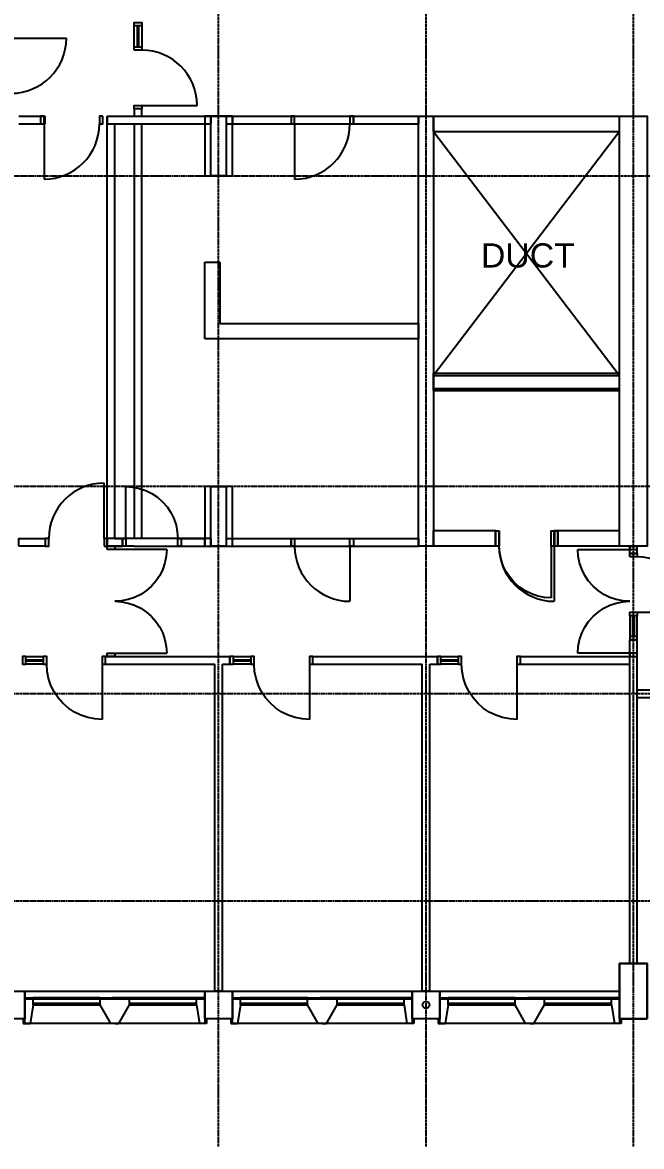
# Model space of a CAD drawing. Header units: millimetres. Extents: x -49883 to 118742, y -18440 to 67826.
# Drawn here: x 6632 to 15583, y -11774 to 4493 of the extents above; entities that cross this region are included whole.
import ezdxf

# ---------------------------------------------------------------- set-up
doc = ezdxf.new("R2010")
doc.units = ezdxf.units.MM
doc.linetypes.add('PCENTRE', pattern=[50.8, 31.75, -6.35, 6.35, -6.35])
doc.linetypes.add('PCENTRE2', pattern=[28.575, 19.05, -3.175, 3.175, -3.175])
for name, color, linetype in [('Boundaries_and_building_grids', 140, 'PCENTRE2'), ('Fourth Floor - Doors Windows and Openings', 1, 'Continuous'), ('Fourth Floor - Structural Members', 5, 'Continuous'), ('Fourth Floor - Text and Leaders', 1, 'Continuous'), ('Fourth Floor - Walls', 3, 'Continuous'), ('Third Floor - Curtain Walls', 1, 'Continuous'), ('Third Floor - Doors Windows and Openings', 1, 'Continuous'), ('Third Floor - Structural Members', 5, 'Continuous'), ('Third Floor - Walls', 3, 'Continuous')]:
    doc.layers.add(name, color=color, linetype=linetype)
doc.styles.add('Arial1', font='arial.ttf')

msp = doc.modelspace()

# ---------------------------------------------------------------- linework, layer by layer
at = {"layer": 'Boundaries_and_building_grids', "color": 140, "linetype": 'PCENTRE', "lineweight": -3}
for p, q in [((9467, -11774), (9467, 60140)), ((12467, -11774), (12467, 60145)), ((15467, -11774), (15467, 60150)), ((-27283, 2276), (25217, 2276)), ((25217, -2224), (-27283, -2224)), ((25217, -5224), (-27283, -5224)), ((25217, -8224), (-27283, -8224))]:
    msp.add_line(p, q, dxfattribs=at)
at = {"layer": 'Fourth Floor - Doors Windows and Openings', "color": 1, "linetype": 'Continuous'}
for p, q in [((8247, 4143, 13800), (8247, 4443, 13800)), ((8292, 4443, 13800), (8292, 4143, 13800)), ((8312, 4143, 13800), (8312, 4443, 13800)), ((8357, 4443, 13800), (8357, 4143, 13800)), ((6467, 4268, 13800), (7267, 4268, 13800)), ((8357, 3293, 13800), (9157, 3293, 13800)), ((6944, 3026, 13800), (6944, 2226, 13800)), ((10567, 3026, 13800), (10567, 2226, 13800)), ((7812, -2974, 13800), (7812, -2174, 13800)), ((11367, -3084, 13800), (11367, -3884, 13800)), ((14322, -3084, 13800), (14322, -3884, 13800)), ((15522, -4042, 13800), (16322, -4042, 13800)), ((15412, -4092, 13800), (15412, -4392, 13800)), ((15457, -4392, 13800), (15457, -4092, 13800)), ((15477, -4092, 13800), (15477, -4392, 13800)), ((15522, -4392, 13800), (15522, -4092, 13800)), ((6667, -9623, 13800), (9267, -9623, 13800)), ((9267, -9643, 13800), (6667, -9643, 13800)), ((9667, -9623, 13800), (12267, -9623, 13800)), ((12267, -9643, 13800), (9667, -9643, 13800)), ((12667, -9623, 13800), (15267, -9623, 13800)), ((15267, -9643, 13800), (12667, -9643, 13800))]:
    msp.add_line(p, q, dxfattribs=at)
at = {"layer": 'Fourth Floor - Doors Windows and Openings', "color": 1, "linetype": 'Continuous', "elevation": 13800}
for points in [[(8357, 4443), (8247, 4443), (8247, 4493), (8357, 4493), (8357, 4443)], [(8247, 4093), (8247, 4143), (8357, 4143), (8357, 4093), (8247, 4093)], [(8247, 3243), (8247, 3293), (8357, 3293), (8357, 3243), (8247, 3243)], [(6944, 3136), (6894, 3136), (6894, 3026), (6944, 3026), (6944, 3136)], [(7794, 3136), (7744, 3136), (7744, 3026), (7794, 3026), (7794, 3136)], [(10567, 3136), (10517, 3136), (10517, 3026), (10567, 3026), (10567, 3136)], [(11417, 3136), (11367, 3136), (11367, 3026), (11417, 3026), (11417, 3136)], [(13472, -2864), (13522, -2864), (13522, -3084), (13472, -3084), (13472, -2864)], [(14322, -2864), (14372, -2864), (14372, -3084), (14322, -3084), (14322, -2864)], [(6962, -3084), (7012, -3084), (7012, -2974), (6962, -2974), (6962, -3084)], [(7812, -3084), (7862, -3084), (7862, -2974), (7812, -2974), (7812, -3084)], [(10517, -2974), (10567, -2974), (10567, -3084), (10517, -3084), (10517, -2974)], [(11367, -2974), (11417, -2974), (11417, -3084), (11367, -3084), (11367, -2974)], [(15412, -3242), (15412, -3192), (15522, -3192), (15522, -3242), (15412, -3242)], [(15412, -4092), (15412, -4042), (15522, -4042), (15522, -4092), (15412, -4092)], [(15522, -4392), (15412, -4392), (15412, -4442), (15522, -4442), (15522, -4392)], [(9267, -9994), (6667, -9994), (6667, -9524), (9267, -9524), (9267, -9994)], [(12267, -9994), (9667, -9994), (9667, -9524), (12267, -9524), (12267, -9994)], [(15267, -9994), (12667, -9994), (12667, -9524), (15267, -9524), (15267, -9994)]]:
    msp.add_lwpolyline(points, dxfattribs=at)
at = {"layer": 'Fourth Floor - Doors Windows and Openings', "color": 1, "linetype": 'Continuous'}
for centre, start, end in [((6467, 4268, 13800), 270, 0), ((8357, 3293, 13800), 0, 90), ((6944, 3026, 13800), 270, 0), ((10567, 3026, 13800), 270, 0), ((7812, -2974, 13800), 90, 180), ((11367, -3084, 13800), 180, 270), ((14322, -3084, 13800), 180, 270), ((15522, -4042, 13800), 0, 90)]:
    msp.add_arc(centre, 800, start, end, dxfattribs=at)
at = {"layer": 'Fourth Floor - Structural Members', "color": 5, "linetype": 'Continuous'}
for p, q in [((9357, 3136, 13800), (9357, 3026, 13800)), ((9577, 3136, 13800), (9577, 3026, 13800)), ((12357, 3136, 13800), (12357, 3026, 13800)), ((9357, -2974, 13800), (9357, -3084, 13800)), ((9577, -2974, 13800), (9577, -3084, 13800)), ((12357, -2974, 13800), (12357, -3084, 13800)), ((15412, -3084, 13800), (15522, -3084, 13800))]:
    msp.add_line(p, q, dxfattribs=at)
at = {"layer": 'Fourth Floor - Structural Members', "color": 8, "linetype": 'Continuous'}
for p, q in [((12577, 2916, 13800), (15267, -614, 13800)), ((15267, 2916, 13800), (12577, -614, 13800)), ((12577, 2916, 13800), (15267, -614, 13800)), ((15267, 2916, 13800), (12577, -614, 13800))]:
    msp.add_line(p, q, dxfattribs=at)
at = {"layer": 'Fourth Floor - Structural Members', "color": 5, "linetype": 'Continuous', "lineweight": -3, "elevation": 13800}
for points in [[(9357, 3136), (9577, 3136), (9577, 2276), (9357, 2276)], [(12577, 3136), (12577, -3084), (12357, -3084), (12357, 3136)], [(9577, -2224), (9577, -3084), (9357, -3084), (9357, -2224)]]:
    msp.add_lwpolyline(points, close=True, dxfattribs=at)
for points in [[(15667, -3084), (15267, -3084), (15267, 3136), (15667, 3136), (15667, -3084)], [(15667, -9924), (15267, -9924), (15267, -9124), (15667, -9124), (15667, -9924)], [(6667, -9924), (6267, -9924), (6267, -9524), (6667, -9524), (6667, -9924)], [(9667, -9924), (9267, -9924), (9267, -9524), (9667, -9524), (9667, -9924)], [(12667, -9924), (12267, -9924), (12267, -9524), (12667, -9524), (12667, -9924)]]:
    msp.add_lwpolyline(points, dxfattribs=at)
at = {"layer": 'Fourth Floor - Structural Members', "color": 5, "linetype": 'Continuous', "lineweight": -3}
msp.add_circle((12467, -9724, 13800), 50, dxfattribs=at)
at = {"layer": 'Fourth Floor - Walls', "color": 2, "linetype": 'Continuous'}
for p, q in [((6577, 3136, 13800), (6962, 3136, 13800)), ((6962, 3026, 13800), (6962, 3136, 13800)), ((7862, 3136, 13800), (8247, 3136, 13800)), ((7862, 3026, 13800), (7862, 3136, 13800)), ((8247, 3136, 13800), (8357, 3136, 13800)), ((8247, 3136, 13800), (9357, 3136, 13800)), ((9577, 3136, 13800), (10517, 3136, 13800)), ((10517, 3136, 13800), (10517, 3026, 13800)), ((11417, 3136, 13800), (11417, 3026, 13800)), ((11417, 3136, 13800), (12357, 3136, 13800)), ((6577, 3026, 13800), (6962, 3026, 13800)), ((7862, 3026, 13800), (9357, 3026, 13800)), ((8247, 3026, 13800), (8247, -2974, 13800)), ((8247, 3026, 13800), (8247, -2974, 13800)), ((8357, -2974, 13800), (8357, 3026, 13800)), ((9577, 3026, 13800), (10517, 3026, 13800)), ((11417, 3026, 13800), (12357, 3026, 13800)), ((9357, -2974, 13800), (7862, -2974, 13800)), ((7862, -3084, 13800), (7862, -2974, 13800)), ((8247, -3084, 13800), (7862, -3084, 13800)), ((8247, -3084, 13800), (9357, -3084, 13800)), ((9577, -2974, 13800), (10517, -2974, 13800)), ((9577, -3084, 13800), (10517, -3084, 13800)), ((10517, -2974, 13800), (10517, -3084, 13800)), ((11417, -2974, 13800), (11417, -3084, 13800)), ((11417, -2974, 13800), (12357, -2974, 13800)), ((11417, -3084, 13800), (12357, -3084, 13800)), ((15412, -3192, 13800), (15412, -3084, 13800)), ((15522, -3192, 13800), (15522, -3084, 13800)), ((15522, -3192, 13800), (15412, -3192, 13800)), ((15522, -4442, 13800), (15412, -4442, 13800)), ((15412, -9124, 13800), (15412, -4442, 13800)), ((15522, -9124, 13800), (15522, -4442, 13800)), ((15412, -9124, 13800), (15522, -9124, 13800))]:
    msp.add_line(p, q, dxfattribs=at)
at = {"layer": 'Fourth Floor - Walls', "color": 2}
for p, q in [((8357, 3243, 13800), (8247, 3243, 13800)), ((8247, 3243, 13800), (8247, 3136, 13800)), ((8357, 3136, 13800), (8357, 3243, 13800))]:
    msp.add_line(p, q, dxfattribs=at)
at = {"layer": 'Fourth Floor - Walls', "color": 3, "linetype": 'Continuous'}
for p, q in [((12577, 2916, 13800), (12577, 3136, 13800)), ((12577, 3136, 13800), (15267, 3136, 13800)), ((15267, 2916, 13800), (15267, 3136, 13800)), ((12577, 2916, 13800), (15267, 2916, 13800)), ((12577, -834, 13800), (12577, -614, 13800)), ((12577, -614, 13800), (15267, -614, 13800)), ((15267, -834, 13800), (15267, -614, 13800)), ((12577, -834, 13800), (15267, -834, 13800)), ((13472, -2864, 13800), (12577, -2864, 13800)), ((12577, -3084, 13800), (12577, -2864, 13800)), ((13472, -3084, 13800), (13472, -2864, 13800)), ((15267, -2864, 13800), (14372, -2864, 13800)), ((14372, -3084, 13800), (14372, -2864, 13800)), ((15267, -3084, 13800), (15267, -2864, 13800)), ((13472, -3084, 13800), (12577, -3084, 13800)), ((15267, -3084, 13800), (14372, -3084, 13800))]:
    msp.add_line(p, q, dxfattribs=at)
at = {"layer": 'Fourth Floor - Walls', "color": 2, "linetype": 'Continuous', "elevation": 13800}
for points in [[(6577, -3084), (6577, -2974), (6962, -2974), (6962, -3084), (6577, -3084)], [(15412, -4442), (15522, -4442), (15412, -4442)]]:
    msp.add_lwpolyline(points, dxfattribs=at)
at = {"layer": 'Third Floor - Curtain Walls', "color": 3, "linetype": 'Continuous'}
for p, q in [((6667, -9624, 10350), (6785, -9624, 10350)), ((6785, -9724, 10350), (6743, -9994, 10350)), ((6785, -9724, 10350), (6785, -9624, 10350)), ((7754, -9724, 10350), (7754, -9623, 10350)), ((7754, -9623, 10350), (8000, -9623, 10350)), ((7908, -9992, 10350), (7754, -9724, 10350)), ((8181, -9623, 10350), (7934, -9623, 10350)), ((8026, -9992, 10350), (8181, -9724, 10350)), ((8181, -9724, 10350), (8181, -9623, 10350)), ((9267, -9624, 10350), (9149, -9624, 10350)), ((9149, -9724, 10350), (9149, -9624, 10350)), ((9149, -9724, 10350), (9191, -9994, 10350)), ((9667, -9624, 10350), (9785, -9624, 10350)), ((9785, -9724, 10350), (9743, -9994, 10350)), ((9785, -9724, 10350), (9785, -9624, 10350)), ((10754, -9623, 10350), (11000, -9623, 10350)), ((10754, -9724, 10350), (10754, -9623, 10350)), ((10908, -9992, 10350), (10754, -9724, 10350)), ((11181, -9623, 10350), (10934, -9623, 10350)), ((11026, -9992, 10350), (11181, -9724, 10350)), ((11181, -9724, 10350), (11181, -9623, 10350)), ((12267, -9624, 10350), (12149, -9624, 10350)), ((12149, -9724, 10350), (12149, -9624, 10350)), ((12149, -9724, 10350), (12191, -9994, 10350)), ((12667, -9624, 10350), (12785, -9624, 10350)), ((12785, -9724, 10350), (12743, -9994, 10350)), ((12785, -9724, 10350), (12785, -9624, 10350)), ((13754, -9623, 10350), (14000, -9623, 10350)), ((13754, -9724, 10350), (13754, -9623, 10350)), ((13908, -9992, 10350), (13754, -9724, 10350)), ((14181, -9623, 10350), (13934, -9623, 10350)), ((14026, -9992, 10350), (14181, -9724, 10350)), ((14181, -9724, 10350), (14181, -9623, 10350)), ((15149, -9724, 10350), (15149, -9624, 10350)), ((15267, -9624, 10350), (15149, -9624, 10350)), ((15149, -9724, 10350), (15191, -9994, 10350)), ((6644, -9924, 10350), (6644, -9994, 10350)), ((6644, -9994, 10350), (6743, -9994, 10350)), ((7967, -9992, 10350), (7908, -9992, 10350)), ((7967, -9992, 10350), (8026, -9992, 10350)), ((9291, -9994, 10350), (9191, -9994, 10350)), ((9291, -9924, 10350), (9291, -9994, 10350)), ((9644, -9924, 10350), (9644, -9994, 10350)), ((9644, -9994, 10350), (9743, -9994, 10350)), ((10967, -9992, 10350), (10908, -9992, 10350)), ((10967, -9992, 10350), (11026, -9992, 10350)), ((12291, -9994, 10350), (12191, -9994, 10350)), ((12291, -9924, 10350), (12291, -9994, 10350)), ((12644, -9924, 10350), (12644, -9994, 10350)), ((12644, -9994, 10350), (12743, -9994, 10350)), ((13967, -9992, 10350), (13908, -9992, 10350)), ((13967, -9992, 10350), (14026, -9992, 10350)), ((15291, -9994, 10350), (15191, -9994, 10350)), ((15291, -9924, 10350), (15291, -9994, 10350))]:
    msp.add_line(p, q, dxfattribs=at)
at = {"layer": 'Third Floor - Curtain Walls', "color": 3, "linetype": 'Continuous', "elevation": 10350}
for points in [[(6644, -9924), (6667, -9924), (6667, -9624)], [(9267, -9624), (9267, -9924), (9291, -9924)], [(9644, -9924), (9667, -9924), (9667, -9624)], [(12267, -9624), (12267, -9924), (12291, -9924)], [(12644, -9924), (12667, -9924), (12667, -9624)], [(15267, -9624), (15267, -9924), (15291, -9924)]]:
    msp.add_lwpolyline(points, dxfattribs=at)
at = {"layer": 'Third Floor - Doors Windows and Openings'}
for p, q in [((8127, -2224, 10350), (8225, -2231, 10350)), ((8225, -2231, 10350), (8321, -2250, 10350)), ((8321, -2250, 10350), (8414, -2281, 10350)), ((8414, -2281, 10350), (8502, -2325, 10350)), ((8502, -2325, 10350), (8584, -2379, 10350)), ((8584, -2379, 10350), (8658, -2444, 10350)), ((8658, -2444, 10350), (8722, -2518, 10350)), ((8722, -2518, 10350), (8777, -2599, 10350)), ((8777, -2599, 10350), (8820, -2687, 10350)), ((8820, -2687, 10350), (8852, -2780, 10350)), ((8852, -2780, 10350), (8871, -2876, 10350)), ((8871, -2876, 10350), (8877, -2974, 10350)), ((13533, -3182, 10350), (13527, -3084, 10350)), ((8711, -3232, 10350), (8692, -3328, 10350)), ((8717, -3134, 10350), (8711, -3232, 10350)), ((13552, -3278, 10350), (13533, -3182, 10350)), ((14669, -3232, 10350), (14662, -3134, 10350)), ((14688, -3328, 10350), (14669, -3232, 10350)), ((8692, -3328, 10350), (8660, -3421, 10350)), ((13584, -3371, 10350), (13552, -3278, 10350)), ((13627, -3459, 10350), (13584, -3371, 10350)), ((14719, -3421, 10350), (14688, -3328, 10350)), ((8617, -3509, 10350), (8562, -3591, 10350)), ((8660, -3421, 10350), (8617, -3509, 10350)), ((13682, -3541, 10350), (13627, -3459, 10350)), ((13746, -3615, 10350), (13682, -3541, 10350)), ((14763, -3509, 10350), (14719, -3421, 10350)), ((14817, -3591, 10350), (14763, -3509, 10350)), ((8424, -3729, 10350), (8342, -3784, 10350)), ((8498, -3665, 10350), (8424, -3729, 10350)), ((8562, -3591, 10350), (8498, -3665, 10350)), ((13820, -3679, 10350), (13746, -3615, 10350)), ((13902, -3734, 10350), (13820, -3679, 10350)), ((13990, -3777, 10350), (13902, -3734, 10350)), ((14882, -3665, 10350), (14817, -3591, 10350)), ((14956, -3729, 10350), (14882, -3665, 10350)), ((15037, -3784, 10350), (14956, -3729, 10350)), ((8065, -3878, 10350), (7967, -3884, 10350)), ((7967, -3884, 10350), (8065, -3891, 10350)), ((8161, -3859, 10350), (8065, -3878, 10350)), ((8065, -3891, 10350), (8161, -3910, 10350)), ((8254, -3827, 10350), (8161, -3859, 10350)), ((8342, -3784, 10350), (8254, -3827, 10350)), ((14083, -3809, 10350), (13990, -3777, 10350)), ((14179, -3828, 10350), (14083, -3809, 10350)), ((14277, -3834, 10350), (14179, -3828, 10350)), ((15125, -3827, 10350), (15037, -3784, 10350)), ((15218, -3859, 10350), (15125, -3827, 10350)), ((15314, -3878, 10350), (15218, -3859, 10350)), ((15218, -3910, 10350), (15314, -3891, 10350)), ((15412, -3884, 10350), (15314, -3878, 10350)), ((15314, -3891, 10350), (15412, -3884, 10350)), ((8161, -3910, 10350), (8254, -3941, 10350)), ((8254, -3941, 10350), (8342, -3985, 10350)), ((8342, -3985, 10350), (8424, -4039, 10350)), ((8424, -4039, 10350), (8498, -4104, 10350)), ((14882, -4104, 10350), (14956, -4039, 10350)), ((14956, -4039, 10350), (15037, -3985, 10350)), ((15037, -3985, 10350), (15125, -3941, 10350)), ((15125, -3941, 10350), (15218, -3910, 10350)), ((8498, -4104, 10350), (8562, -4178, 10350)), ((8562, -4178, 10350), (8617, -4259, 10350)), ((14763, -4259, 10350), (14817, -4178, 10350)), ((14817, -4178, 10350), (14882, -4104, 10350)), ((8617, -4259, 10350), (8660, -4347, 10350)), ((8660, -4347, 10350), (8692, -4440, 10350)), ((14688, -4440, 10350), (14719, -4347, 10350)), ((14719, -4347, 10350), (14763, -4259, 10350)), ((8692, -4440, 10350), (8711, -4536, 10350)), ((8711, -4536, 10350), (8717, -4634, 10350)), ((14662, -4634, 10350), (14669, -4536, 10350)), ((14669, -4536, 10350), (14688, -4440, 10350)), ((6989, -4899, 10350), (6982, -4794, 10350)), ((9989, -4899, 10350), (9982, -4794, 10350)), ((12989, -4899, 10350), (12982, -4794, 10350)), ((7009, -5001, 10350), (6989, -4899, 10350)), ((7043, -5100, 10350), (7009, -5001, 10350)), ((10009, -5001, 10350), (9989, -4899, 10350)), ((10043, -5100, 10350), (10009, -5001, 10350)), ((13009, -5001, 10350), (12989, -4899, 10350)), ((13043, -5100, 10350), (13009, -5001, 10350)), ((7089, -5194, 10350), (7043, -5100, 10350)), ((7148, -5281, 10350), (7089, -5194, 10350)), ((10089, -5194, 10350), (10043, -5100, 10350)), ((10148, -5281, 10350), (10089, -5194, 10350)), ((13089, -5194, 10350), (13043, -5100, 10350)), ((13148, -5281, 10350), (13089, -5194, 10350)), ((7217, -5360, 10350), (7148, -5281, 10350)), ((7295, -5429, 10350), (7217, -5360, 10350)), ((10217, -5360, 10350), (10148, -5281, 10350)), ((10295, -5429, 10350), (10217, -5360, 10350)), ((13217, -5360, 10350), (13148, -5281, 10350)), ((13295, -5429, 10350), (13217, -5360, 10350)), ((7382, -5487, 10350), (7295, -5429, 10350)), ((7476, -5533, 10350), (7382, -5487, 10350)), ((10382, -5487, 10350), (10295, -5429, 10350)), ((10476, -5533, 10350), (10382, -5487, 10350)), ((13382, -5487, 10350), (13295, -5429, 10350)), ((13476, -5533, 10350), (13382, -5487, 10350)), ((7575, -5567, 10350), (7476, -5533, 10350)), ((7678, -5587, 10350), (7575, -5567, 10350)), ((7782, -5594, 10350), (7678, -5587, 10350)), ((10575, -5567, 10350), (10476, -5533, 10350)), ((10678, -5587, 10350), (10575, -5567, 10350)), ((10782, -5594, 10350), (10678, -5587, 10350)), ((13575, -5567, 10350), (13476, -5533, 10350)), ((13678, -5587, 10350), (13575, -5567, 10350)), ((13782, -5594, 10350), (13678, -5587, 10350))]:
    msp.add_line(p, q, dxfattribs=at)
at = {"layer": 'Third Floor - Doors Windows and Openings', "linetype": 'Continuous'}
for p, q in [((8127, -2974, 10350), (8127, -2224, 10350)), ((14277, -3084, 10350), (14277, -3834, 10350)), ((8717, -3134, 10350), (7967, -3134, 10350)), ((14662, -3134, 10350), (15412, -3134, 10350)), ((6682, -4684, 10350), (6932, -4684, 10350)), ((7967, -4634, 10350), (8717, -4634, 10350)), ((9682, -4684, 10350), (9932, -4684, 10350)), ((12682, -4684, 10350), (12932, -4684, 10350)), ((15412, -4634, 10350), (14662, -4634, 10350)), ((6932, -4734, 10350), (6682, -4734, 10350)), ((6682, -4744, 10350), (6932, -4744, 10350)), ((6932, -4794, 10350), (6682, -4794, 10350)), ((7782, -4794, 10350), (7782, -5594, 10350)), ((9932, -4734, 10350), (9682, -4734, 10350)), ((9682, -4744, 10350), (9932, -4744, 10350)), ((9932, -4794, 10350), (9682, -4794, 10350)), ((10782, -4794, 10350), (10782, -5594, 10350)), ((12932, -4734, 10350), (12682, -4734, 10350)), ((12682, -4744, 10350), (12932, -4744, 10350)), ((12932, -4794, 10350), (12682, -4794, 10350)), ((13782, -4794, 10350), (13782, -5594, 10350))]:
    msp.add_line(p, q, dxfattribs=at)
at = {"layer": 'Third Floor - Doors Windows and Openings', "color": 1, "linetype": 'Continuous'}
for p, q in [((7754, -9623, 10350), (6785, -9624, 10350)), ((7754, -9704, 10350), (6785, -9704, 10350)), ((6785, -9724, 10350), (7754, -9724, 10350)), ((9149, -9624, 10350), (8181, -9623, 10350)), ((9149, -9704, 10350), (8181, -9704, 10350)), ((8181, -9724, 10350), (9149, -9724, 10350)), ((10754, -9623, 10350), (9785, -9624, 10350)), ((10754, -9704, 10350), (9785, -9704, 10350)), ((9785, -9724, 10350), (10754, -9724, 10350)), ((12149, -9624, 10350), (11181, -9623, 10350)), ((12149, -9704, 10350), (11181, -9704, 10350)), ((11181, -9724, 10350), (12149, -9724, 10350)), ((13754, -9623, 10350), (12785, -9624, 10350)), ((13754, -9704, 10350), (12785, -9704, 10350)), ((12785, -9724, 10350), (13754, -9724, 10350)), ((15149, -9624, 10350), (14181, -9623, 10350)), ((15149, -9704, 10350), (14181, -9704, 10350)), ((14181, -9724, 10350), (15149, -9724, 10350)), ((7908, -9992, 10350), (6743, -9994, 10350)), ((9191, -9994, 10350), (8026, -9992, 10350)), ((10908, -9992, 10350), (9743, -9994, 10350)), ((12191, -9994, 10350), (11026, -9992, 10350)), ((13908, -9992, 10350), (12743, -9994, 10350)), ((15191, -9994, 10350), (14026, -9992, 10350))]:
    msp.add_line(p, q, dxfattribs=at)
at = {"layer": 'Third Floor - Doors Windows and Openings', "linetype": 'Continuous', "elevation": 10350}
for points in [[(13527, -2864), (13527, -3084), (13477, -3084), (13477, -2864), (13527, -2864)], [(14327, -2864), (14327, -3084), (14277, -3084), (14277, -2864), (14327, -2864)], [(7857, -3134), (7857, -3084), (7967, -3084), (7967, -3134), (7857, -3134)], [(8077, -3084), (8077, -2974), (8127, -2974), (8127, -3084), (8077, -3084)], [(8877, -3084), (8877, -2974), (8927, -2974), (8927, -3084), (8877, -3084)], [(15522, -3134), (15522, -3084), (15412, -3084), (15412, -3134), (15522, -3134)], [(6682, -4794), (6682, -4684), (6632, -4684), (6632, -4794), (6682, -4794)], [(6982, -4794), (6982, -4684), (6932, -4684), (6932, -4794), (6982, -4794)], [(7832, -4794), (7832, -4684), (7782, -4684), (7782, -4794), (7832, -4794)], [(7857, -4684), (7857, -4634), (7967, -4634), (7967, -4684), (7857, -4684)], [(9682, -4794), (9682, -4684), (9632, -4684), (9632, -4794), (9682, -4794)], [(9982, -4794), (9982, -4684), (9932, -4684), (9932, -4794), (9982, -4794)], [(10832, -4794), (10832, -4684), (10782, -4684), (10782, -4794), (10832, -4794)], [(12682, -4794), (12682, -4684), (12632, -4684), (12632, -4794), (12682, -4794)], [(12982, -4794), (12982, -4684), (12932, -4684), (12932, -4794), (12982, -4794)], [(13832, -4794), (13832, -4684), (13782, -4684), (13782, -4794), (13832, -4794)], [(15522, -4684), (15522, -4634), (15412, -4634), (15412, -4684), (15522, -4684)]]:
    msp.add_lwpolyline(points, dxfattribs=at)
at = {"layer": 'Third Floor - Structural Members', "color": 5, "linetype": 'Continuous', "elevation": 10350}
for points in [[(9667, 3136), (9267, 3136), (9267, 2276), (9667, 2276)], [(12357, -3084), (12357, 3136), (12577, 3136), (12577, -3084)], [(15267, -3084), (15267, 3136), (15667, 3136), (15667, -3084)], [(9667, -2224), (9267, -2224), (9267, -3084), (9667, -3084)], [(15667, -9924), (15667, -9124), (15267, -9124), (15267, -9924)]]:
    msp.add_lwpolyline(points, close=True, dxfattribs=at)
for points in [[(6667, -9924), (6267, -9924), (6267, -9524), (6667, -9524), (6667, -9924)], [(9667, -9924), (9267, -9924), (9267, -9524), (9667, -9524), (9667, -9924)], [(12667, -9924), (12267, -9924), (12267, -9524), (12667, -9524), (12667, -9924)]]:
    msp.add_lwpolyline(points, dxfattribs=at)
at = {"layer": 'Third Floor - Structural Members', "color": 5, "linetype": 'Continuous', "lineweight": -3}
msp.add_circle((12467, -9724, 10350), 50, dxfattribs=at)
at = {"layer": 'Third Floor - Walls', "color": 3, "linetype": 'Continuous'}
for p, q in [((7857, 3136, 10350), (9267, 3136, 10350)), ((7857, -2974, 10350), (7857, 3136, 10350)), ((9267, 3136, 10350), (9267, 3026, 10350)), ((9667, 3136, 10350), (12357, 3136, 10350)), ((9667, 3136, 10350), (9667, 3026, 10350)), ((12357, 3136, 10350), (12357, 3026, 10350)), ((12577, 3136, 10350), (15267, 3136, 10350)), ((12577, 2916, 10350), (12577, 3136, 10350)), ((15267, 2916, 10350), (15267, 3136, 10350)), ((7967, -2974, 10350), (7967, 3026, 10350)), ((7967, 3026, 10350), (9267, 3026, 10350)), ((9667, 3026, 10350), (12357, 3026, 10350)), ((12577, 2916, 10350), (15267, 2916, 10350)), ((9267, -84, 10350), (9267, 1026, 10350)), ((9267, 1026, 10350), (9487, 1026, 10350)), ((9487, 1026, 10350), (9487, 136, 10350)), ((9487, 136, 10350), (12357, 136, 10350)), ((12357, 136, 10350), (12357, -84, 10350)), ((12357, -84, 10350), (9267, -84, 10350)), ((12577, -584, 10350), (15267, -584, 10350)), ((12577, -804, 10350), (12577, -584, 10350)), ((15267, -804, 10350), (15267, -584, 10350)), ((12577, -804, 10350), (15267, -804, 10350)), ((13477, -2864, 10350), (12577, -2864, 10350)), ((12577, -3084, 10350), (12577, -2864, 10350)), ((13477, -3084, 10350), (13477, -2864, 10350)), ((15267, -2864, 10350), (14327, -2864, 10350)), ((14327, -3084, 10350), (14327, -2864, 10350)), ((15267, -3084, 10350), (15267, -2864, 10350)), ((7857, -3084, 10350), (7857, -2974, 10350)), ((7857, -3084, 10350), (8077, -3084, 10350)), ((7967, -2974, 10350), (8077, -2974, 10350)), ((8077, -2974, 10350), (8077, -3084, 10350)), ((8927, -2974, 10350), (9267, -2974, 10350)), ((8927, -2974, 10350), (8927, -3084, 10350)), ((8927, -3084, 10350), (9267, -3084, 10350)), ((9267, -3084, 10350), (9267, -2974, 10350)), ((9667, -3084, 10350), (9667, -2974, 10350)), ((9667, -2974, 10350), (12357, -2974, 10350)), ((9667, -3084, 10350), (12357, -3084, 10350)), ((12357, -3084, 10350), (12357, -2974, 10350)), ((13477, -3084, 10350), (12577, -3084, 10350)), ((15267, -3084, 10350), (14327, -3084, 10350))]:
    msp.add_line(p, q, dxfattribs=at)
at = {"layer": 'Third Floor - Walls', "color": 2, "linetype": 'Continuous'}
for p, q in [((7832, -4794, 10350), (7832, -4684, 10350)), ((7832, -4684, 10350), (9632, -4684, 10350)), ((9632, -4794, 10350), (9632, -4684, 10350)), ((10832, -4794, 10350), (10832, -4684, 10350)), ((10832, -4684, 10350), (12632, -4684, 10350)), ((12632, -4794, 10350), (12632, -4684, 10350)), ((13832, -4794, 10350), (13832, -4684, 10350)), ((13832, -4684, 10350), (15522, -4684, 10350)), ((15522, -5169, 10350), (15522, -4684, 10350)), ((7832, -4794, 10350), (9412, -4794, 10350)), ((9412, -9524, 10350), (9412, -4794, 10350)), ((9522, -4794, 10350), (9632, -4794, 10350)), ((9522, -9524, 10350), (9522, -4794, 10350)), ((10832, -4794, 10350), (12412, -4794, 10350)), ((12412, -9524, 10350), (12412, -4794, 10350)), ((12522, -9524, 10350), (12522, -4794, 10350)), ((12522, -4794, 10350), (12632, -4794, 10350)), ((13832, -4794, 10350), (15412, -4794, 10350)), ((15412, -9124, 10350), (15412, -4794, 10350)), ((15780, -5169, 10350), (15522, -5169, 10350)), ((15780, -5279, 10350), (15522, -5279, 10350)), ((15522, -9124, 10350), (15522, -5279, 10350)), ((15522, -9124, 10350), (15412, -9124, 10350)), ((9522, -9524, 10350), (9412, -9524, 10350)), ((12522, -9524, 10350), (12412, -9524, 10350))]:
    msp.add_line(p, q, dxfattribs=at)

# ---------------------------------------------------------------- texts
at = {"layer": 'Fourth Floor - Text and Leaders', "color": 1, "linetype": 'Continuous', "insert": (13261, 942, 13800), "char_height": 350, "attachment_point": 7, "style": 'Arial1'}
msp.add_mtext('DUCT', dxfattribs=at)
msp.add_mtext('DUCT', dxfattribs=at)

doc.saveas('drawing.dxf')
